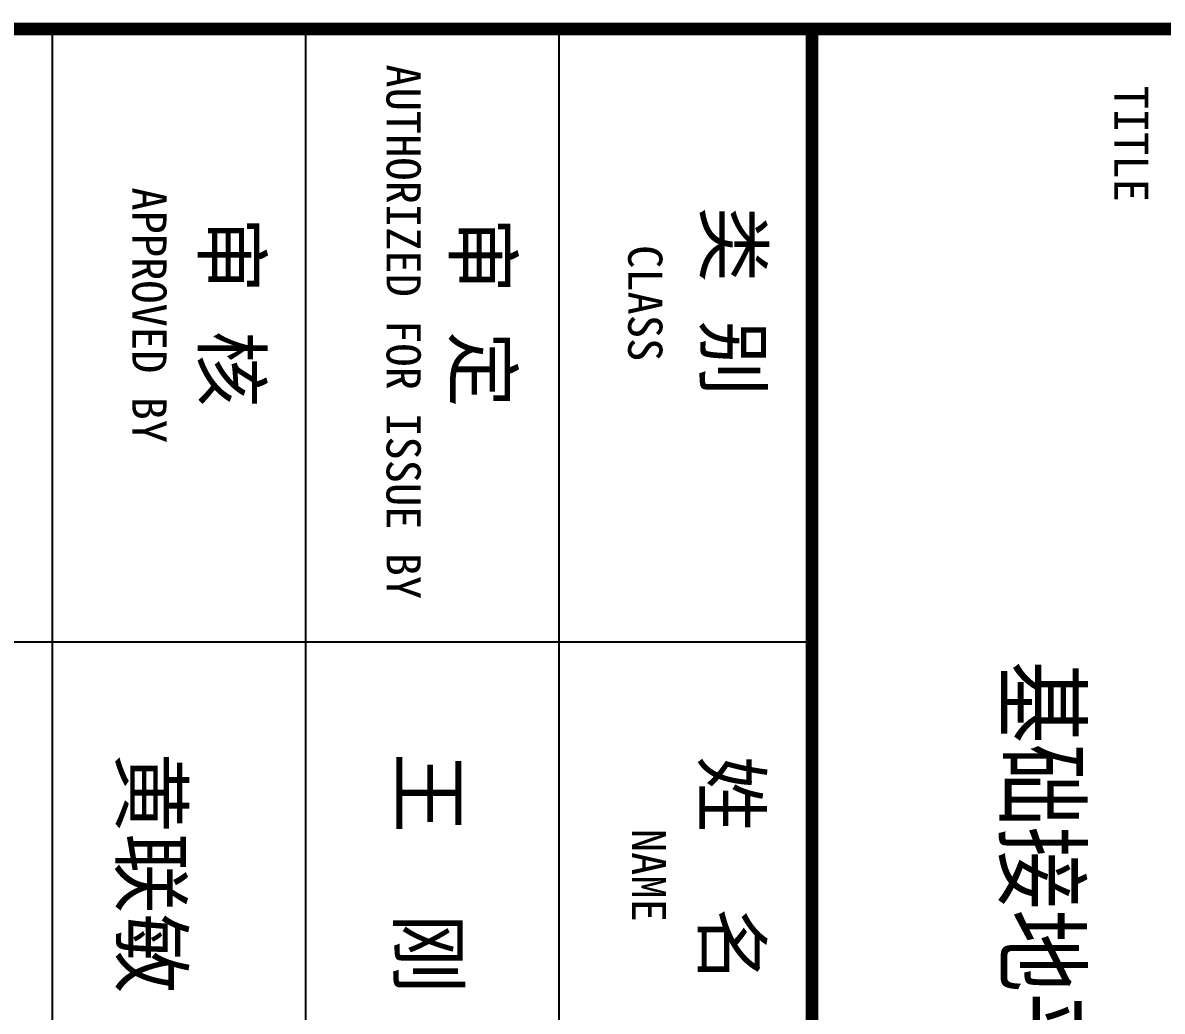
# Model space of a CAD drawing. Extents: x -496980 to 486425, y -292187 to -29437.
# Drawn here: x 212311 to 221873, y -283904 to -275609 of the extents above; entities that cross this region are included whole.
import ezdxf

# ---------------------------------------------------------------- set-up
doc = ezdxf.new("R2010")
doc.units = 0
doc.header["$LTSCALE"] = 1000
doc.header["$MEASUREMENT"] = 0
for name, color, linetype in [('46', 7, 'Continuous'), ('PUB_TEXT', 7, 'Continuous'), ('PUB_TITLE', 4, 'Continuous')]:
    doc.layers.add(name, color=color, linetype=linetype)
doc.styles.add('-黑体', font='msyh.ttf', dxfattribs={"width": 0.8})
doc.styles.add('TQ', font='')
doc.styles.get('TQ').set_extended_font_data('SimSun')

msp = doc.modelspace()

# ---------------------------------------------------------------- linework, layer by layer
at = {"layer": 'PUB_TITLE'}
for p, q in [((212558.9, -275661.9), (212558.9, -289686.9)), ((214683.9, -275661.9), (214683.9, -289686.9)), ((216808.9, -275661.9), (216808.9, -289686.9)), ((204058.9, -280804.5), (218933.9, -280804.5))]:
    msp.add_line(p, q, dxfattribs=at)
at = {"layer": 'PUB_TITLE', "lineweight": 40, "const_width": 106.2, "elevation": -69.6}
for points in [[(323129, -275661.9), (179629, -275661.9)], [(218933.9, -275661.9), (218933.9, -289686.9)]]:
    msp.add_lwpolyline(points, dxfattribs=at)

# ---------------------------------------------------------------- texts
at = {"layer": '46', "linetype": 'Continuous', "style": '-黑体', "width": 0.85}
msp.add_text('基础接地平面图', height=600, rotation=270, dxfattribs=at).set_placement((220563.7, -280962.6, -69.6))
at = {"layer": 'PUB_TEXT', "style": 'TQ'}
msp.add_text('黄联敏', height=495, rotation=270, dxfattribs=at).set_placement((213142.3, -281733, 69.6))
at = {"layer": 'PUB_TEXT', "color": 4, "style": 'TQ'}
msp.add_text('王  刚', height=495, rotation=269.99644, dxfattribs=at).set_placement((215470, -281734.5))
at = {"layer": 'PUB_TEXT', "attachment_point": 1, "rotation": 270, "style": 'TQ'}
for s, insert, char_height, width in [('AUTHORIZED FOR ISSUE BY', (215650.6, -275957.6, -69.6), 286.875, 5998.875), ('TITLE', (221757.9, -276135.9, -69.6), 286.87, 5998.875), ('APPROVED BY', (213517.5, -276989.6, -69.6), 286.875, 5998.875), ('类 别', (218508.9, -277149.5, -69.6), 467.5, 2779.5), ('审 核', (214297.2, -277238.4, -69.6), 467.5, 3569.639), ('审 定', (216403.4, -277242.3, -69.6), 467.5, 2013.351), ('CLASS', (217678.5, -277474.2, -69.6), 286.87, 5998.875), ('姓  名', (218491.6, -281761.3, -69.6), 467.5, 2906.212), ('NAME', (217709.1, -282373.8, -69.6), 286.87, 5998.875)]:
    msp.add_mtext(s, dxfattribs=dict(at, insert=insert, char_height=char_height, width=width))

doc.saveas('drawing.dxf')
